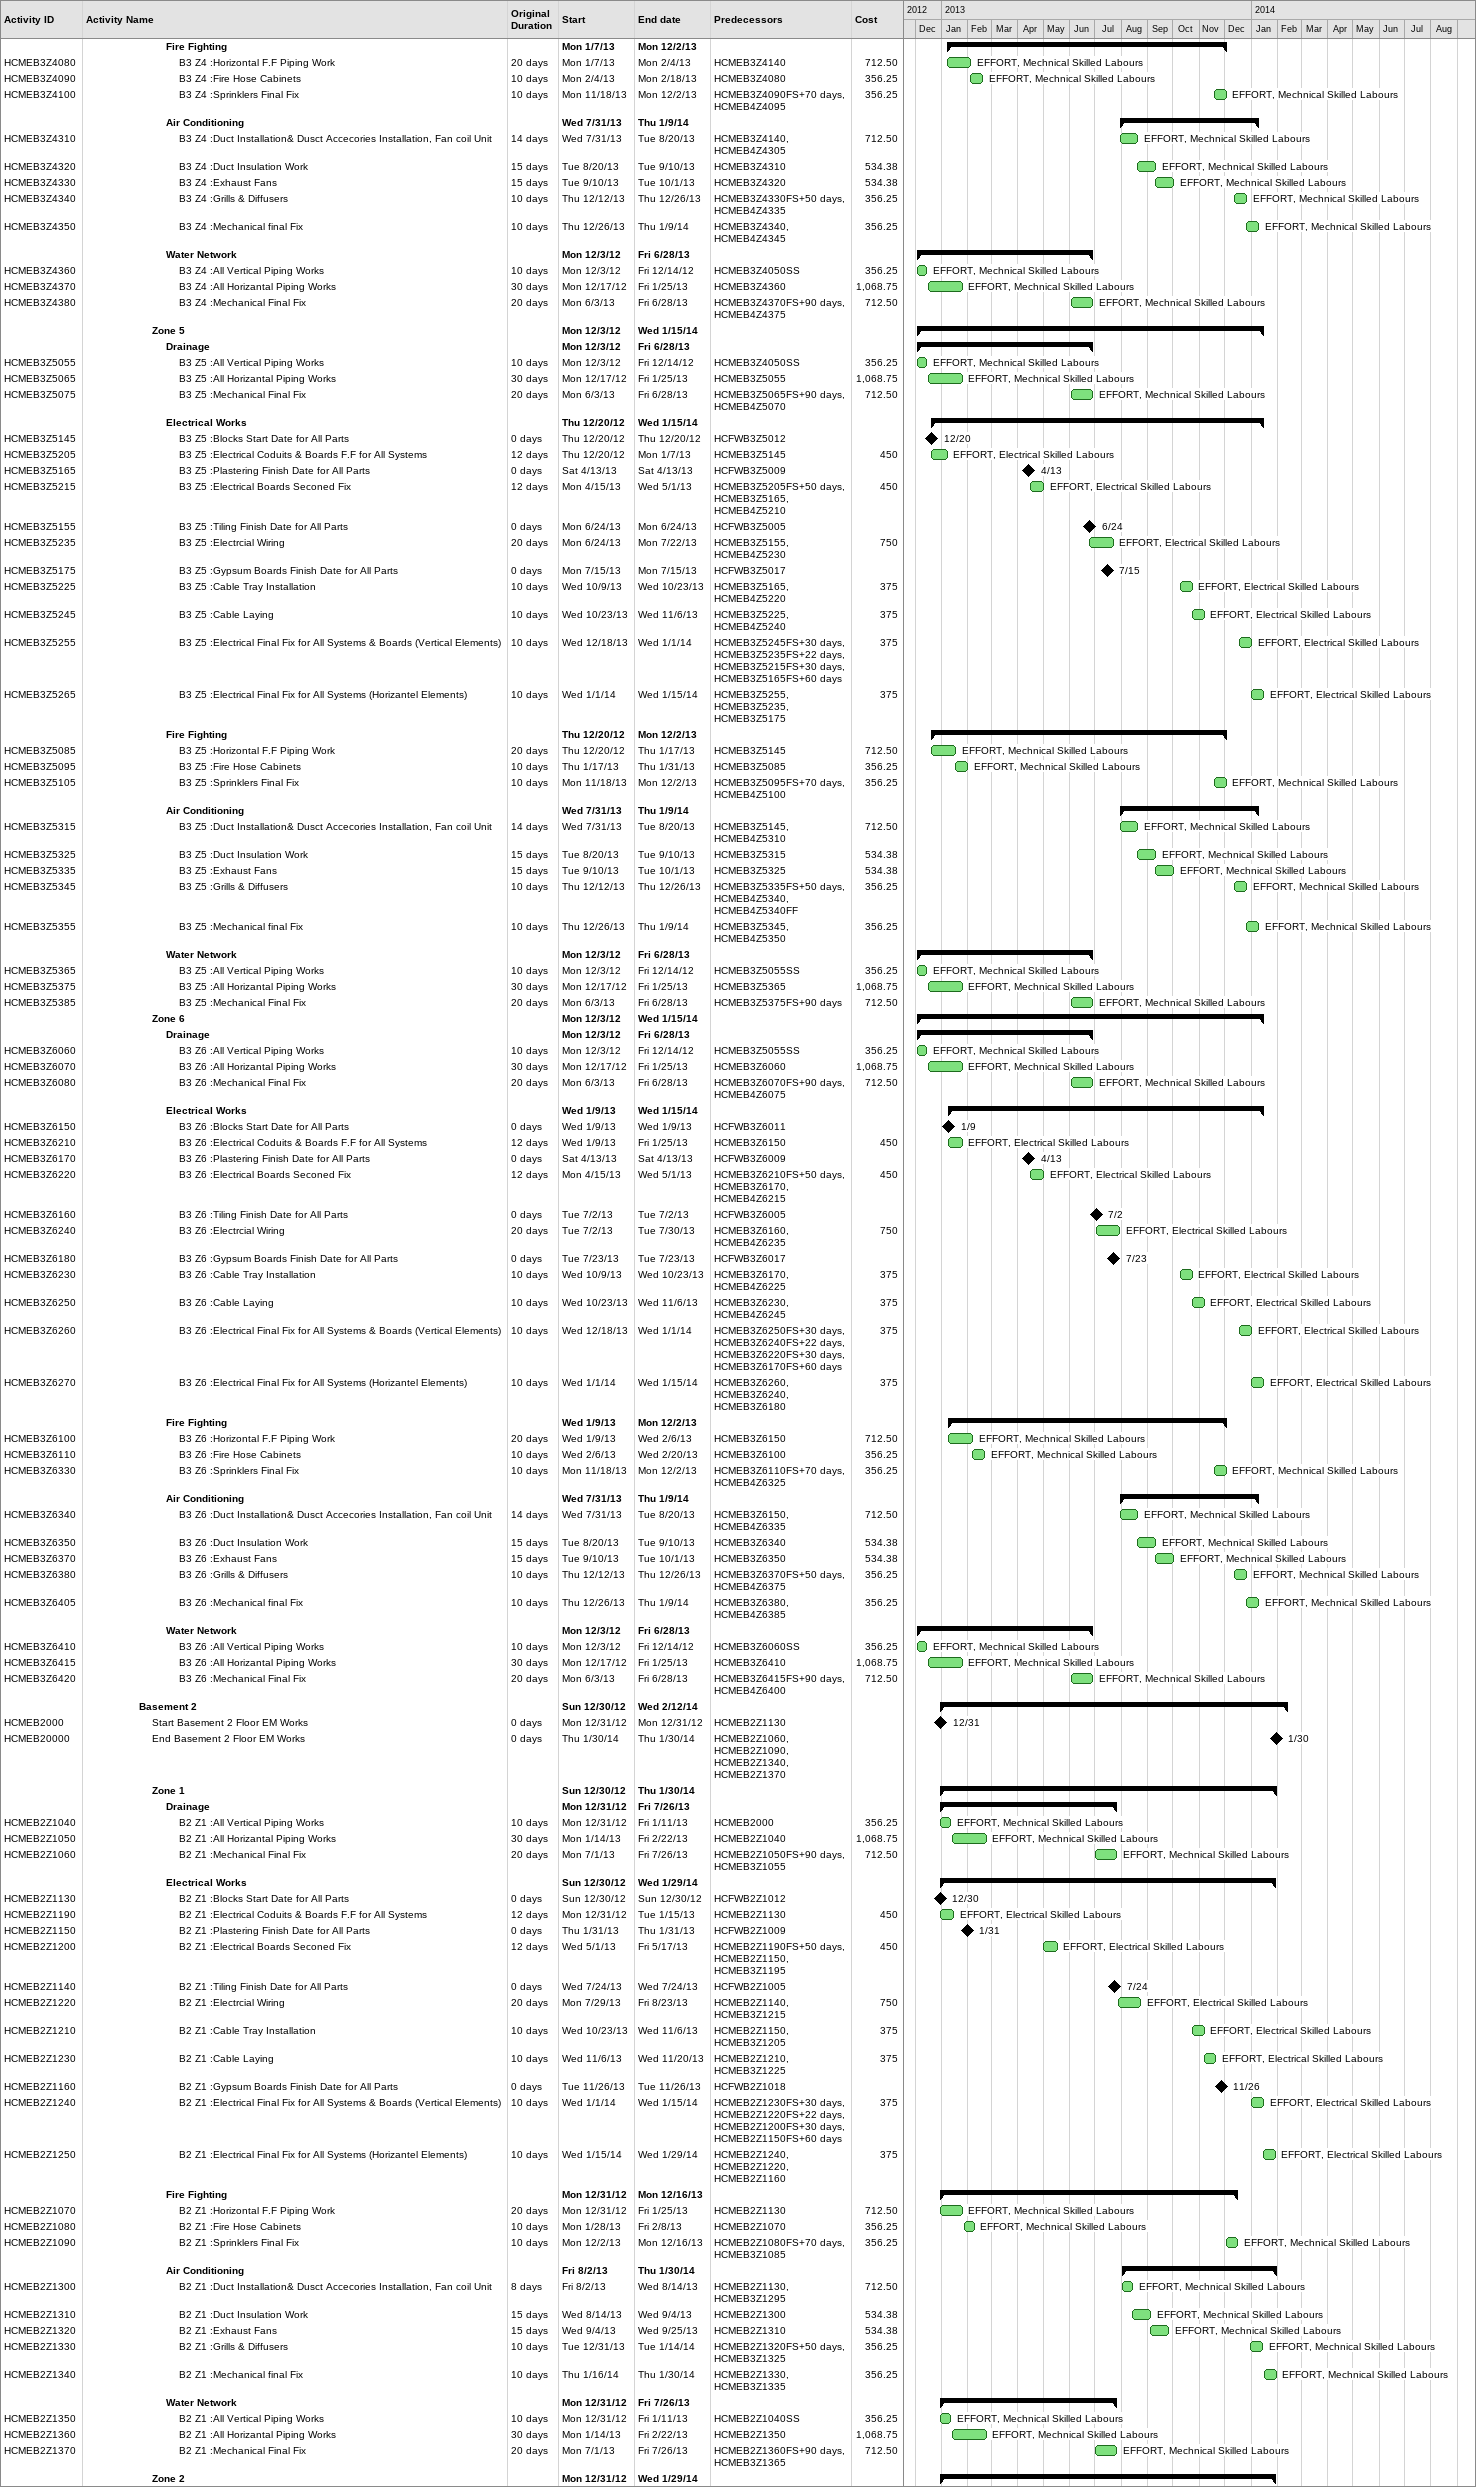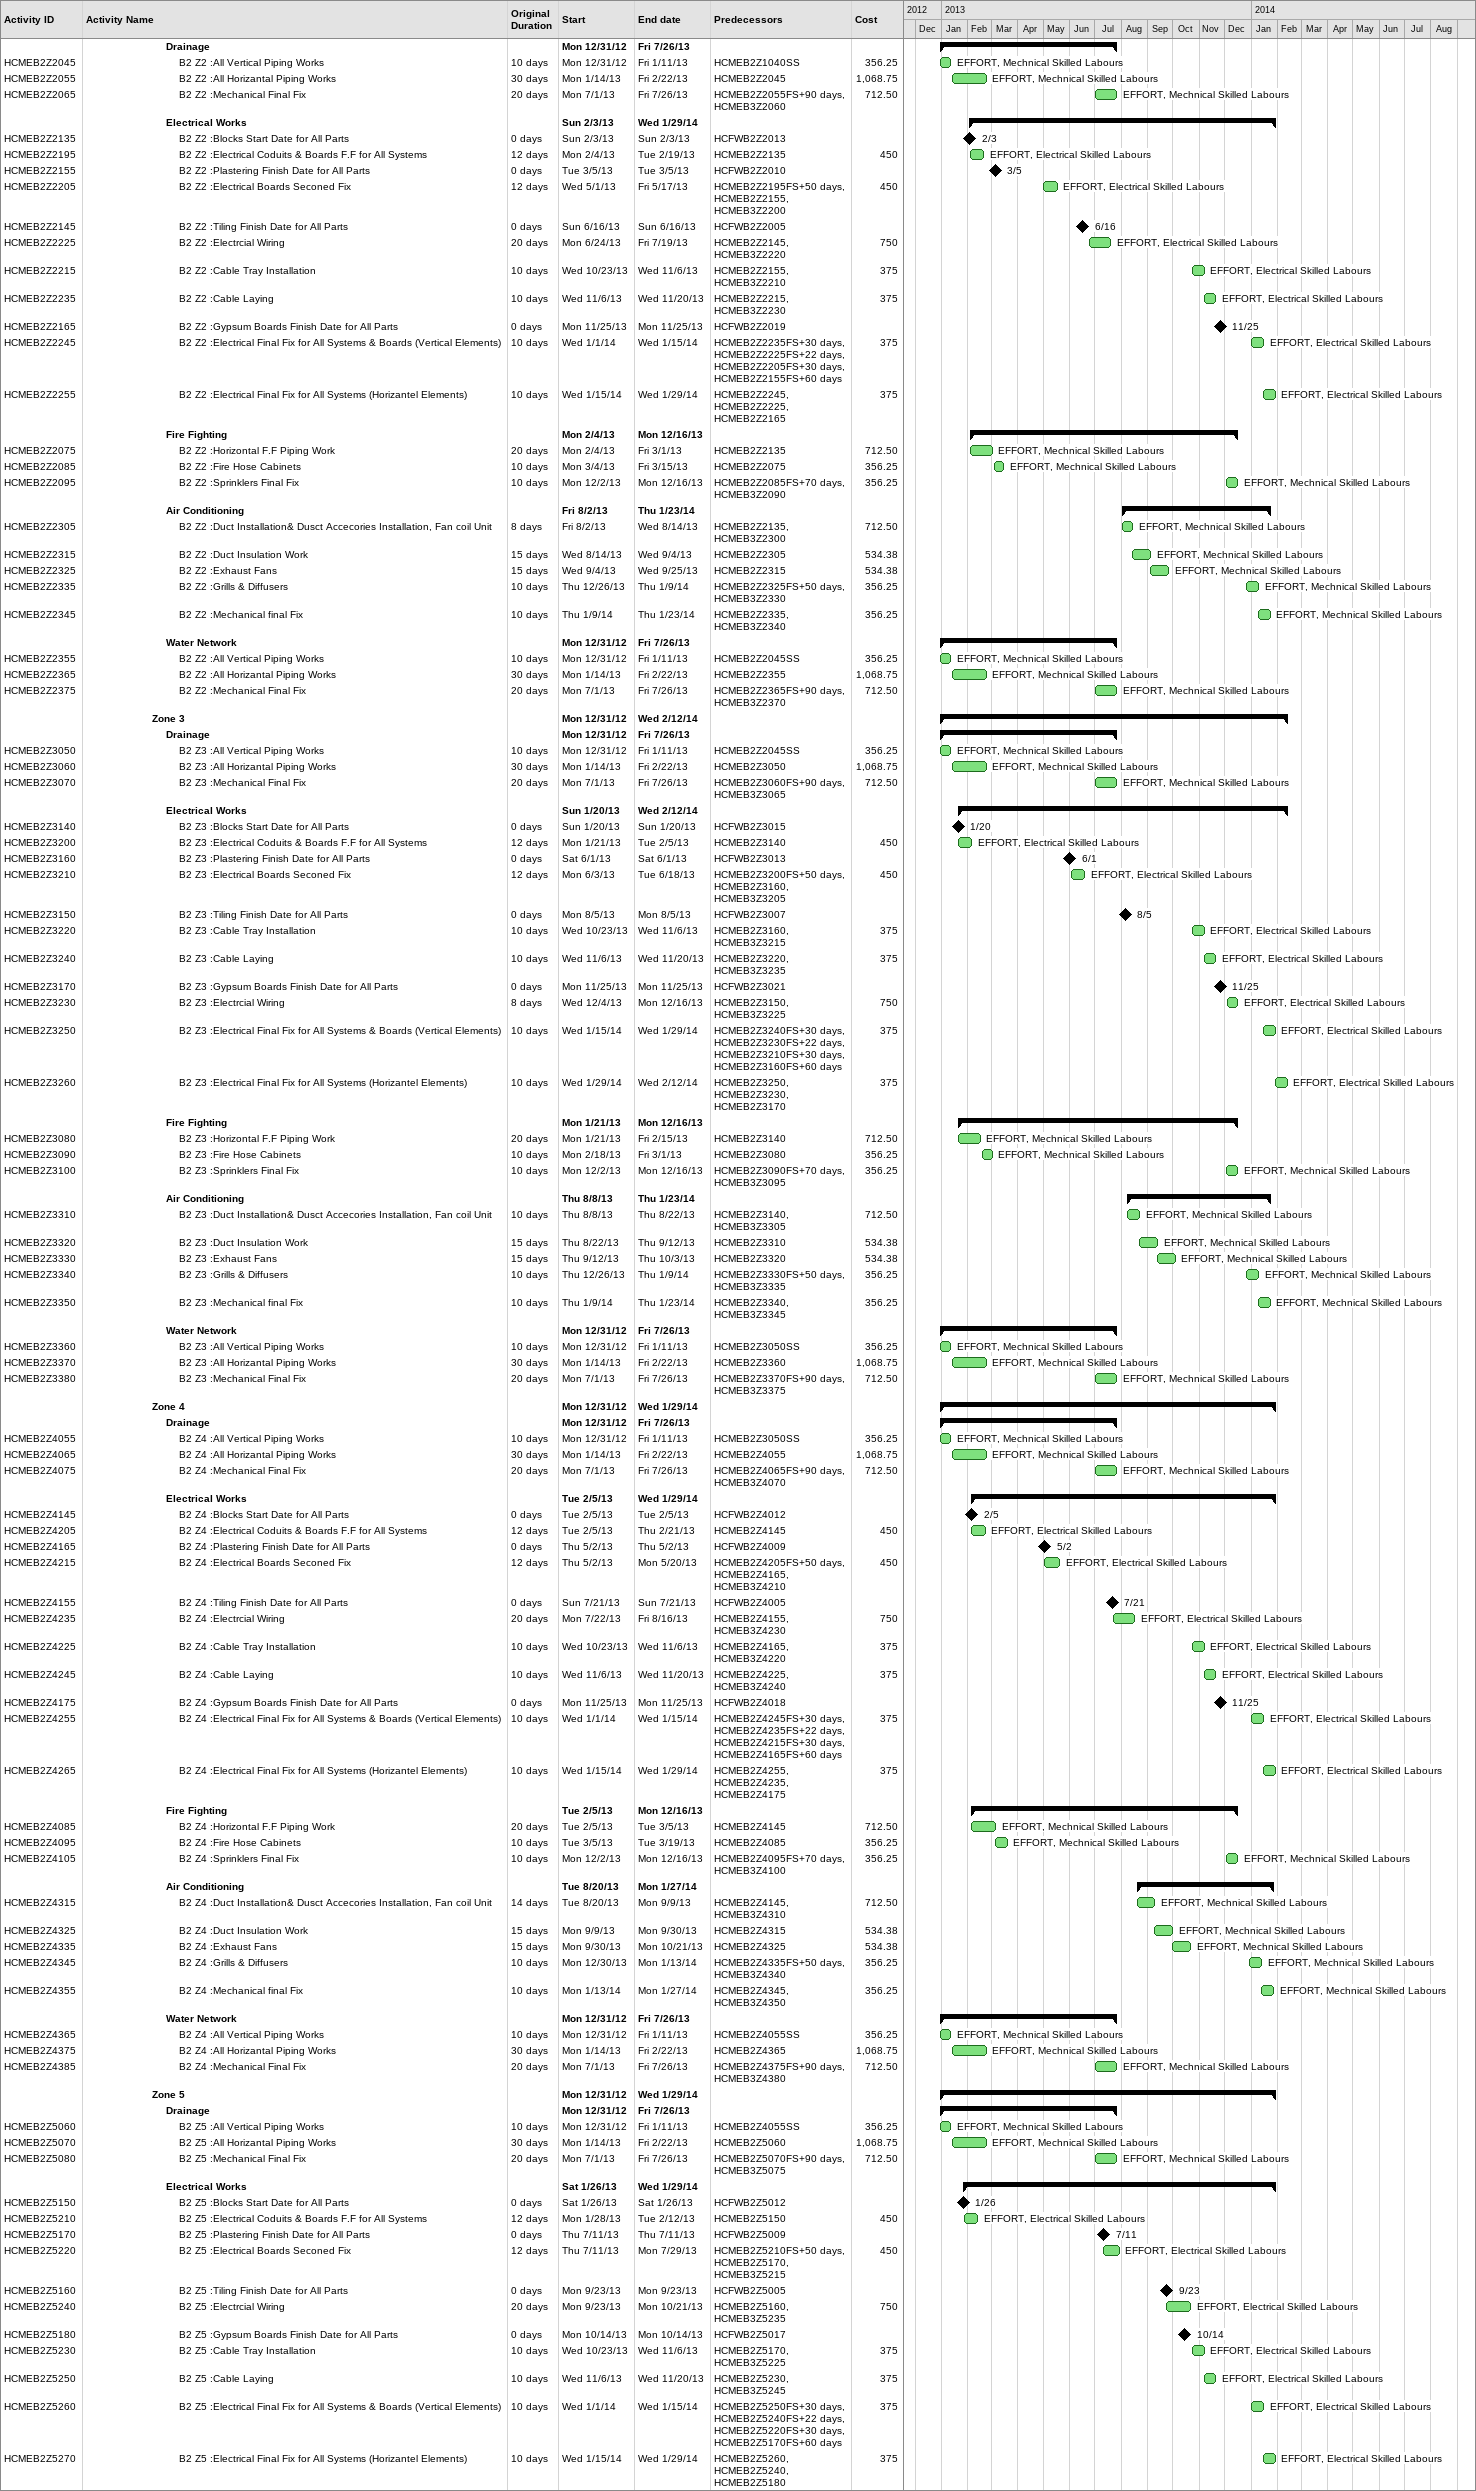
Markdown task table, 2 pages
| ID | Level | Task | Original duration | Start | Finish | Predecessors | Resources | Cost |
|---|---|---|---|---|---|---|---|---|
|  | 7 | **Fire Fighting** |  | 2013-01-07 | 2013-12-02 |  |  |  |
| HCMEB3Z4080 | 8 | B3 Z4 :Horizontal F.F Piping Work | 20d | 2013-01-07 | 2013-02-04 | HCMEB3Z4140 | EFFORT, Mechnical Skilled Labours | 712.50 |
| HCMEB3Z4090 | 8 | B3 Z4 :Fire Hose Cabinets | 10d | 2013-02-04 | 2013-02-18 | HCMEB3Z4080 | EFFORT, Mechnical Skilled Labours | 356.25 |
| HCMEB3Z4100 | 8 | B3 Z4 :Sprinklers Final Fix | 10d | 2013-11-18 | 2013-12-02 | HCMEB3Z4090FS+70d, HCMEB4Z4095 | EFFORT, Mechnical Skilled Labours | 356.25 |
|  | 7 | **Air Conditioning** |  | 2013-07-31 | 2014-01-09 |  |  |  |
| HCMEB3Z4310 | 8 | B3 Z4 :Duct Installation& Dusct Accecories Installation, Fan coil Unit | 14d | 2013-07-31 | 2013-08-20 | HCMEB3Z4140, HCMEB4Z4305 | EFFORT, Mechnical Skilled Labours | 712.50 |
| HCMEB3Z4320 | 8 | B3 Z4 :Duct Insulation Work | 15d | 2013-08-20 | 2013-09-10 | HCMEB3Z4310 | EFFORT, Mechnical Skilled Labours | 534.38 |
| HCMEB3Z4330 | 8 | B3 Z4 :Exhaust Fans | 15d | 2013-09-10 | 2013-10-01 | HCMEB3Z4320 | EFFORT, Mechnical Skilled Labours | 534.38 |
| HCMEB3Z4340 | 8 | B3 Z4 :Grills & Diffusers | 10d | 2013-12-12 | 2013-12-26 | HCMEB3Z4330FS+50d, HCMEB4Z4335 | EFFORT, Mechnical Skilled Labours | 356.25 |
| HCMEB3Z4350 | 8 | B3 Z4 :Mechanical final Fix | 10d | 2013-12-26 | 2014-01-09 | HCMEB3Z4340, HCMEB4Z4345 | EFFORT, Mechnical Skilled Labours | 356.25 |
|  | 7 | **Water Network** |  | 2012-12-03 | 2013-06-28 |  |  |  |
| HCMEB3Z4360 | 8 | B3 Z4 :All Vertical Piping Works | 10d | 2012-12-03 | 2012-12-14 | HCMEB3Z4050SS | EFFORT, Mechnical Skilled Labours | 356.25 |
| HCMEB3Z4370 | 8 | B3 Z4 :All Horizantal Piping Works | 30d | 2012-12-17 | 2013-01-25 | HCMEB3Z4360 | EFFORT, Mechnical Skilled Labours | 1068.75 |
| HCMEB3Z4380 | 8 | B3 Z4 :Mechanical Final Fix | 20d | 2013-06-03 | 2013-06-28 | HCMEB3Z4370FS+90d, HCMEB4Z4375 | EFFORT, Mechnical Skilled Labours | 712.50 |
|  | 6 | **Zone 5** |  | 2012-12-03 | 2014-01-15 |  |  |  |
|  | 7 | **Drainage** |  | 2012-12-03 | 2013-06-28 |  |  |  |
| HCMEB3Z5055 | 8 | B3 Z5 :All Vertical Piping Works | 10d | 2012-12-03 | 2012-12-14 | HCMEB3Z4050SS | EFFORT, Mechnical Skilled Labours | 356.25 |
| HCMEB3Z5065 | 8 | B3 Z5 :All Horizantal Piping Works | 30d | 2012-12-17 | 2013-01-25 | HCMEB3Z5055 | EFFORT, Mechnical Skilled Labours | 1068.75 |
| HCMEB3Z5075 | 8 | B3 Z5 :Mechanical Final Fix | 20d | 2013-06-03 | 2013-06-28 | HCMEB3Z5065FS+90d, HCMEB4Z5070 | EFFORT, Mechnical Skilled Labours | 712.50 |
|  | 7 | **Electrical Works** |  | 2012-12-20 | 2014-01-15 |  |  |  |
| HCMEB3Z5145 | 8 | B3 Z5 :Blocks Start Date for All Parts | 0d | 2012-12-20 | 2012-12-20 | HCFWB3Z5012 |  |  |
| HCMEB3Z5205 | 8 | B3 Z5 :Electrical Coduits & Boards F.F for All Systems | 12d | 2012-12-20 | 2013-01-07 | HCMEB3Z5145 | EFFORT, Electrical Skilled Labours | 450 |
| HCMEB3Z5165 | 8 | B3 Z5 :Plastering Finish Date for All Parts | 0d | 2013-04-13 | 2013-04-13 | HCFWB3Z5009 |  |  |
| HCMEB3Z5215 | 8 | B3 Z5 :Electrical Boards Seconed Fix | 12d | 2013-04-15 | 2013-05-01 | HCMEB3Z5205FS+50d, HCMEB3Z5165, HCMEB4Z5210 | EFFORT, Electrical Skilled Labours | 450 |
| HCMEB3Z5155 | 8 | B3 Z5 :Tiling Finish Date for All Parts | 0d | 2013-06-24 | 2013-06-24 | HCFWB3Z5005 |  |  |
| HCMEB3Z5235 | 8 | B3 Z5 :Electrcial Wiring | 20d | 2013-06-24 | 2013-07-22 | HCMEB3Z5155, HCMEB4Z5230 | EFFORT, Electrical Skilled Labours | 750 |
| HCMEB3Z5175 | 8 | B3 Z5 :Gypsum Boards Finish Date for All Parts | 0d | 2013-07-15 | 2013-07-15 | HCFWB3Z5017 |  |  |
| HCMEB3Z5225 | 8 | B3 Z5 :Cable Tray Installation | 10d | 2013-10-09 | 2013-10-23 | HCMEB3Z5165, HCMEB4Z5220 | EFFORT, Electrical Skilled Labours | 375 |
| HCMEB3Z5245 | 8 | B3 Z5 :Cable Laying | 10d | 2013-10-23 | 2013-11-06 | HCMEB3Z5225, HCMEB4Z5240 | EFFORT, Electrical Skilled Labours | 375 |
| HCMEB3Z5255 | 8 | B3 Z5 :Electrical Final Fix for All Systems & Boards (Vertical Elements) | 10d | 2013-12-18 | 2014-01-01 | HCMEB3Z5245FS+30d, HCMEB3Z5235FS+22d, HCMEB3Z5215FS+30d, HCMEB3Z5165FS+60d | EFFORT, Electrical Skilled Labours | 375 |
| HCMEB3Z5265 | 8 | B3 Z5 :Electrical Final Fix for All Systems (Horizantel Elements) | 10d | 2014-01-01 | 2014-01-15 | HCMEB3Z5255, HCMEB3Z5235, HCMEB3Z5175 | EFFORT, Electrical Skilled Labours | 375 |
|  | 7 | **Fire Fighting** |  | 2012-12-20 | 2013-12-02 |  |  |  |
| HCMEB3Z5085 | 8 | B3 Z5 :Horizontal F.F Piping Work | 20d | 2012-12-20 | 2013-01-17 | HCMEB3Z5145 | EFFORT, Mechnical Skilled Labours | 712.50 |
| HCMEB3Z5095 | 8 | B3 Z5 :Fire Hose Cabinets | 10d | 2013-01-17 | 2013-01-31 | HCMEB3Z5085 | EFFORT, Mechnical Skilled Labours | 356.25 |
| HCMEB3Z5105 | 8 | B3 Z5 :Sprinklers Final Fix | 10d | 2013-11-18 | 2013-12-02 | HCMEB3Z5095FS+70d, HCMEB4Z5100 | EFFORT, Mechnical Skilled Labours | 356.25 |
|  | 7 | **Air Conditioning** |  | 2013-07-31 | 2014-01-09 |  |  |  |
| HCMEB3Z5315 | 8 | B3 Z5 :Duct Installation& Dusct Accecories Installation, Fan coil Unit | 14d | 2013-07-31 | 2013-08-20 | HCMEB3Z5145, HCMEB4Z5310 | EFFORT, Mechnical Skilled Labours | 712.50 |
| HCMEB3Z5325 | 8 | B3 Z5 :Duct Insulation Work | 15d | 2013-08-20 | 2013-09-10 | HCMEB3Z5315 | EFFORT, Mechnical Skilled Labours | 534.38 |
| HCMEB3Z5335 | 8 | B3 Z5 :Exhaust Fans | 15d | 2013-09-10 | 2013-10-01 | HCMEB3Z5325 | EFFORT, Mechnical Skilled Labours | 534.38 |
| HCMEB3Z5345 | 8 | B3 Z5 :Grills & Diffusers | 10d | 2013-12-12 | 2013-12-26 | HCMEB3Z5335FS+50d, HCMEB4Z5340, HCMEB4Z5340FF | EFFORT, Mechnical Skilled Labours | 356.25 |
| HCMEB3Z5355 | 8 | B3 Z5 :Mechanical final Fix | 10d | 2013-12-26 | 2014-01-09 | HCMEB3Z5345, HCMEB4Z5350 | EFFORT, Mechnical Skilled Labours | 356.25 |
|  | 7 | **Water Network** |  | 2012-12-03 | 2013-06-28 |  |  |  |
| HCMEB3Z5365 | 8 | B3 Z5 :All Vertical Piping Works | 10d | 2012-12-03 | 2012-12-14 | HCMEB3Z5055SS | EFFORT, Mechnical Skilled Labours | 356.25 |
| HCMEB3Z5375 | 8 | B3 Z5 :All Horizantal Piping Works | 30d | 2012-12-17 | 2013-01-25 | HCMEB3Z5365 | EFFORT, Mechnical Skilled Labours | 1068.75 |
| HCMEB3Z5385 | 8 | B3 Z5 :Mechanical Final Fix | 20d | 2013-06-03 | 2013-06-28 | HCMEB3Z5375FS+90d | EFFORT, Mechnical Skilled Labours | 712.50 |
|  | 6 | **Zone 6** |  | 2012-12-03 | 2014-01-15 |  |  |  |
|  | 7 | **Drainage** |  | 2012-12-03 | 2013-06-28 |  |  |  |
| HCMEB3Z6060 | 8 | B3 Z6 :All Vertical Piping Works | 10d | 2012-12-03 | 2012-12-14 | HCMEB3Z5055SS | EFFORT, Mechnical Skilled Labours | 356.25 |
| HCMEB3Z6070 | 8 | B3 Z6 :All Horizantal Piping Works | 30d | 2012-12-17 | 2013-01-25 | HCMEB3Z6060 | EFFORT, Mechnical Skilled Labours | 1068.75 |
| HCMEB3Z6080 | 8 | B3 Z6 :Mechanical Final Fix | 20d | 2013-06-03 | 2013-06-28 | HCMEB3Z6070FS+90d, HCMEB4Z6075 | EFFORT, Mechnical Skilled Labours | 712.50 |
|  | 7 | **Electrical Works** |  | 2013-01-09 | 2014-01-15 |  |  |  |
| HCMEB3Z6150 | 8 | B3 Z6 :Blocks Start Date for All Parts | 0d | 2013-01-09 | 2013-01-09 | HCFWB3Z6011 |  |  |
| HCMEB3Z6210 | 8 | B3 Z6 :Electrical Coduits & Boards F.F for All Systems | 12d | 2013-01-09 | 2013-01-25 | HCMEB3Z6150 | EFFORT, Electrical Skilled Labours | 450 |
| HCMEB3Z6170 | 8 | B3 Z6 :Plastering Finish Date for All Parts | 0d | 2013-04-13 | 2013-04-13 | HCFWB3Z6009 |  |  |
| HCMEB3Z6220 | 8 | B3 Z6 :Electrical Boards Seconed Fix | 12d | 2013-04-15 | 2013-05-01 | HCMEB3Z6210FS+50d, HCMEB3Z6170, HCMEB4Z6215 | EFFORT, Electrical Skilled Labours | 450 |
| HCMEB3Z6160 | 8 | B3 Z6 :Tiling Finish Date for All Parts | 0d | 2013-07-02 | 2013-07-02 | HCFWB3Z6005 |  |  |
| HCMEB3Z6240 | 8 | B3 Z6 :Electrcial Wiring | 20d | 2013-07-02 | 2013-07-30 | HCMEB3Z6160, HCMEB4Z6235 | EFFORT, Electrical Skilled Labours | 750 |
| HCMEB3Z6180 | 8 | B3 Z6 :Gypsum Boards Finish Date for All Parts | 0d | 2013-07-23 | 2013-07-23 | HCFWB3Z6017 |  |  |
| HCMEB3Z6230 | 8 | B3 Z6 :Cable Tray Installation | 10d | 2013-10-09 | 2013-10-23 | HCMEB3Z6170, HCMEB4Z6225 | EFFORT, Electrical Skilled Labours | 375 |
| HCMEB3Z6250 | 8 | B3 Z6 :Cable Laying | 10d | 2013-10-23 | 2013-11-06 | HCMEB3Z6230, HCMEB4Z6245 | EFFORT, Electrical Skilled Labours | 375 |
| HCMEB3Z6260 | 8 | B3 Z6 :Electrical Final Fix for All Systems & Boards (Vertical Elements) | 10d | 2013-12-18 | 2014-01-01 | HCMEB3Z6250FS+30d, HCMEB3Z6240FS+22d, HCMEB3Z6220FS+30d, HCMEB3Z6170FS+60d | EFFORT, Electrical Skilled Labours | 375 |
| HCMEB3Z6270 | 8 | B3 Z6 :Electrical Final Fix for All Systems (Horizantel Elements) | 10d | 2014-01-01 | 2014-01-15 | HCMEB3Z6260, HCMEB3Z6240, HCMEB3Z6180 | EFFORT, Electrical Skilled Labours | 375 |
|  | 7 | **Fire Fighting** |  | 2013-01-09 | 2013-12-02 |  |  |  |
| HCMEB3Z6100 | 8 | B3 Z6 :Horizontal F.F Piping Work | 20d | 2013-01-09 | 2013-02-06 | HCMEB3Z6150 | EFFORT, Mechnical Skilled Labours | 712.50 |
| HCMEB3Z6110 | 8 | B3 Z6 :Fire Hose Cabinets | 10d | 2013-02-06 | 2013-02-20 | HCMEB3Z6100 | EFFORT, Mechnical Skilled Labours | 356.25 |
| HCMEB3Z6330 | 8 | B3 Z6 :Sprinklers Final Fix | 10d | 2013-11-18 | 2013-12-02 | HCMEB3Z6110FS+70d, HCMEB4Z6325 | EFFORT, Mechnical Skilled Labours | 356.25 |
|  | 7 | **Air Conditioning** |  | 2013-07-31 | 2014-01-09 |  |  |  |
| HCMEB3Z6340 | 8 | B3 Z6 :Duct Installation& Dusct Accecories Installation, Fan coil Unit | 14d | 2013-07-31 | 2013-08-20 | HCMEB3Z6150, HCMEB4Z6335 | EFFORT, Mechnical Skilled Labours | 712.50 |
| HCMEB3Z6350 | 8 | B3 Z6 :Duct Insulation Work | 15d | 2013-08-20 | 2013-09-10 | HCMEB3Z6340 | EFFORT, Mechnical Skilled Labours | 534.38 |
| HCMEB3Z6370 | 8 | B3 Z6 :Exhaust Fans | 15d | 2013-09-10 | 2013-10-01 | HCMEB3Z6350 | EFFORT, Mechnical Skilled Labours | 534.38 |
| HCMEB3Z6380 | 8 | B3 Z6 :Grills & Diffusers | 10d | 2013-12-12 | 2013-12-26 | HCMEB3Z6370FS+50d, HCMEB4Z6375 | EFFORT, Mechnical Skilled Labours | 356.25 |
| HCMEB3Z6405 | 8 | B3 Z6 :Mechanical final Fix | 10d | 2013-12-26 | 2014-01-09 | HCMEB3Z6380, HCMEB4Z6385 | EFFORT, Mechnical Skilled Labours | 356.25 |
|  | 7 | **Water Network** |  | 2012-12-03 | 2013-06-28 |  |  |  |
| HCMEB3Z6410 | 8 | B3 Z6 :All Vertical Piping Works | 10d | 2012-12-03 | 2012-12-14 | HCMEB3Z6060SS | EFFORT, Mechnical Skilled Labours | 356.25 |
| HCMEB3Z6415 | 8 | B3 Z6 :All Horizantal Piping Works | 30d | 2012-12-17 | 2013-01-25 | HCMEB3Z6410 | EFFORT, Mechnical Skilled Labours | 1068.75 |
| HCMEB3Z6420 | 8 | B3 Z6 :Mechanical Final Fix | 20d | 2013-06-03 | 2013-06-28 | HCMEB3Z6415FS+90d, HCMEB4Z6400 | EFFORT, Mechnical Skilled Labours | 712.50 |
|  | 5 | **Basement 2** |  | 2012-12-30 | 2014-02-12 |  |  |  |
| HCMEB2000 | 6 | Start Basement 2 Floor EM Works | 0d | 2012-12-31 | 2012-12-31 | HCMEB2Z1130 |  |  |
| HCMEB20000 | 6 | End Basement 2 Floor EM Works | 0d | 2014-01-30 | 2014-01-30 | HCMEB2Z1060, HCMEB2Z1090, HCMEB2Z1340, HCMEB2Z1370 |  |  |
|  | 6 | **Zone 1** |  | 2012-12-30 | 2014-01-30 |  |  |  |
|  | 7 | **Drainage** |  | 2012-12-31 | 2013-07-26 |  |  |  |
| HCMEB2Z1040 | 8 | B2 Z1 :All Vertical Piping Works | 10d | 2012-12-31 | 2013-01-11 | HCMEB2000 | EFFORT, Mechnical Skilled Labours | 356.25 |
| HCMEB2Z1050 | 8 | B2 Z1 :All Horizantal Piping Works | 30d | 2013-01-14 | 2013-02-22 | HCMEB2Z1040 | EFFORT, Mechnical Skilled Labours | 1068.75 |
| HCMEB2Z1060 | 8 | B2 Z1 :Mechanical Final Fix | 20d | 2013-07-01 | 2013-07-26 | HCMEB2Z1050FS+90d, HCMEB3Z1055 | EFFORT, Mechnical Skilled Labours | 712.50 |
|  | 7 | **Electrical Works** |  | 2012-12-30 | 2014-01-29 |  |  |  |
| HCMEB2Z1130 | 8 | B2 Z1 :Blocks Start Date for All Parts | 0d | 2012-12-30 | 2012-12-30 | HCFWB2Z1012 |  |  |
| HCMEB2Z1190 | 8 | B2 Z1 :Electrical Coduits & Boards F.F for All Systems | 12d | 2012-12-31 | 2013-01-15 | HCMEB2Z1130 | EFFORT, Electrical Skilled Labours | 450 |
| HCMEB2Z1150 | 8 | B2 Z1 :Plastering Finish Date for All Parts | 0d | 2013-01-31 | 2013-01-31 | HCFWB2Z1009 |  |  |
| HCMEB2Z1200 | 8 | B2 Z1 :Electrical Boards Seconed Fix | 12d | 2013-05-01 | 2013-05-17 | HCMEB2Z1190FS+50d, HCMEB2Z1150, HCMEB3Z1195 | EFFORT, Electrical Skilled Labours | 450 |
| HCMEB2Z1140 | 8 | B2 Z1 :Tiling Finish Date for All Parts | 0d | 2013-07-24 | 2013-07-24 | HCFWB2Z1005 |  |  |
| HCMEB2Z1220 | 8 | B2 Z1 :Electrcial Wiring | 20d | 2013-07-29 | 2013-08-23 | HCMEB2Z1140, HCMEB3Z1215 | EFFORT, Electrical Skilled Labours | 750 |
| HCMEB2Z1210 | 8 | B2 Z1 :Cable Tray Installation | 10d | 2013-10-23 | 2013-11-06 | HCMEB2Z1150, HCMEB3Z1205 | EFFORT, Electrical Skilled Labours | 375 |
| HCMEB2Z1230 | 8 | B2 Z1 :Cable Laying | 10d | 2013-11-06 | 2013-11-20 | HCMEB2Z1210, HCMEB3Z1225 | EFFORT, Electrical Skilled Labours | 375 |
| HCMEB2Z1160 | 8 | B2 Z1 :Gypsum Boards Finish Date for All Parts | 0d | 2013-11-26 | 2013-11-26 | HCFWB2Z1018 |  |  |
| HCMEB2Z1240 | 8 | B2 Z1 :Electrical Final Fix for All Systems & Boards (Vertical Elements) | 10d | 2014-01-01 | 2014-01-15 | HCMEB2Z1230FS+30d, HCMEB2Z1220FS+22d, HCMEB2Z1200FS+30d, HCMEB2Z1150FS+60d | EFFORT, Electrical Skilled Labours | 375 |
| HCMEB2Z1250 | 8 | B2 Z1 :Electrical Final Fix for All Systems (Horizantel Elements) | 10d | 2014-01-15 | 2014-01-29 | HCMEB2Z1240, HCMEB2Z1220, HCMEB2Z1160 | EFFORT, Electrical Skilled Labours | 375 |
|  | 7 | **Fire Fighting** |  | 2012-12-31 | 2013-12-16 |  |  |  |
| HCMEB2Z1070 | 8 | B2 Z1 :Horizontal F.F Piping Work | 20d | 2012-12-31 | 2013-01-25 | HCMEB2Z1130 | EFFORT, Mechnical Skilled Labours | 712.50 |
| HCMEB2Z1080 | 8 | B2 Z1 :Fire Hose Cabinets | 10d | 2013-01-28 | 2013-02-08 | HCMEB2Z1070 | EFFORT, Mechnical Skilled Labours | 356.25 |
| HCMEB2Z1090 | 8 | B2 Z1 :Sprinklers Final Fix | 10d | 2013-12-02 | 2013-12-16 | HCMEB2Z1080FS+70d, HCMEB3Z1085 | EFFORT, Mechnical Skilled Labours | 356.25 |
|  | 7 | **Air Conditioning** |  | 2013-08-02 | 2014-01-30 |  |  |  |
| HCMEB2Z1300 | 8 | B2 Z1 :Duct Installation& Dusct Accecories Installation, Fan coil Unit | 8d | 2013-08-02 | 2013-08-14 | HCMEB2Z1130, HCMEB3Z1295 | EFFORT, Mechnical Skilled Labours | 712.50 |
| HCMEB2Z1310 | 8 | B2 Z1 :Duct Insulation Work | 15d | 2013-08-14 | 2013-09-04 | HCMEB2Z1300 | EFFORT, Mechnical Skilled Labours | 534.38 |
| HCMEB2Z1320 | 8 | B2 Z1 :Exhaust Fans | 15d | 2013-09-04 | 2013-09-25 | HCMEB2Z1310 | EFFORT, Mechnical Skilled Labours | 534.38 |
| HCMEB2Z1330 | 8 | B2 Z1 :Grills & Diffusers | 10d | 2013-12-31 | 2014-01-14 | HCMEB2Z1320FS+50d, HCMEB3Z1325 | EFFORT, Mechnical Skilled Labours | 356.25 |
| HCMEB2Z1340 | 8 | B2 Z1 :Mechanical final Fix | 10d | 2014-01-16 | 2014-01-30 | HCMEB2Z1330, HCMEB3Z1335 | EFFORT, Mechnical Skilled Labours | 356.25 |
|  | 7 | **Water Network** |  | 2012-12-31 | 2013-07-26 |  |  |  |
| HCMEB2Z1350 | 8 | B2 Z1 :All Vertical Piping Works | 10d | 2012-12-31 | 2013-01-11 | HCMEB2Z1040SS | EFFORT, Mechnical Skilled Labours | 356.25 |
| HCMEB2Z1360 | 8 | B2 Z1 :All Horizantal Piping Works | 30d | 2013-01-14 | 2013-02-22 | HCMEB2Z1350 | EFFORT, Mechnical Skilled Labours | 1068.75 |
| HCMEB2Z1370 | 8 | B2 Z1 :Mechanical Final Fix | 20d | 2013-07-01 | 2013-07-26 | HCMEB2Z1360FS+90d, HCMEB3Z1365 | EFFORT, Mechnical Skilled Labours | 712.50 |
|  | 6 | **Zone 2** |  | 2012-12-31 | 2014-01-29 |  |  |  |
|  | 7 | **Drainage** |  | 2012-12-31 | 2013-07-26 |  |  |  |
| HCMEB2Z2045 | 8 | B2 Z2 :All Vertical Piping Works | 10d | 2012-12-31 | 2013-01-11 | HCMEB2Z1040SS | EFFORT, Mechnical Skilled Labours | 356.25 |
| HCMEB2Z2055 | 8 | B2 Z2 :All Horizantal Piping Works | 30d | 2013-01-14 | 2013-02-22 | HCMEB2Z2045 | EFFORT, Mechnical Skilled Labours | 1068.75 |
| HCMEB2Z2065 | 8 | B2 Z2 :Mechanical Final Fix | 20d | 2013-07-01 | 2013-07-26 | HCMEB2Z2055FS+90d, HCMEB3Z2060 | EFFORT, Mechnical Skilled Labours | 712.50 |
|  | 7 | **Electrical Works** |  | 2013-02-03 | 2014-01-29 |  |  |  |
| HCMEB2Z2135 | 8 | B2 Z2 :Blocks Start Date for All Parts | 0d | 2013-02-03 | 2013-02-03 | HCFWB2Z2013 |  |  |
| HCMEB2Z2195 | 8 | B2 Z2 :Electrical Coduits & Boards F.F for All Systems | 12d | 2013-02-04 | 2013-02-19 | HCMEB2Z2135 | EFFORT, Electrical Skilled Labours | 450 |
| HCMEB2Z2155 | 8 | B2 Z2 :Plastering Finish Date for All Parts | 0d | 2013-03-05 | 2013-03-05 | HCFWB2Z2010 |  |  |
| HCMEB2Z2205 | 8 | B2 Z2 :Electrical Boards Seconed Fix | 12d | 2013-05-01 | 2013-05-17 | HCMEB2Z2195FS+50d, HCMEB2Z2155, HCMEB3Z2200 | EFFORT, Electrical Skilled Labours | 450 |
| HCMEB2Z2145 | 8 | B2 Z2 :Tiling Finish Date for All Parts | 0d | 2013-06-16 | 2013-06-16 | HCFWB2Z2005 |  |  |
| HCMEB2Z2225 | 8 | B2 Z2 :Electrcial Wiring | 20d | 2013-06-24 | 2013-07-19 | HCMEB2Z2145, HCMEB3Z2220 | EFFORT, Electrical Skilled Labours | 750 |
| HCMEB2Z2215 | 8 | B2 Z2 :Cable Tray Installation | 10d | 2013-10-23 | 2013-11-06 | HCMEB2Z2155, HCMEB3Z2210 | EFFORT, Electrical Skilled Labours | 375 |
| HCMEB2Z2235 | 8 | B2 Z2 :Cable Laying | 10d | 2013-11-06 | 2013-11-20 | HCMEB2Z2215, HCMEB3Z2230 | EFFORT, Electrical Skilled Labours | 375 |
| HCMEB2Z2165 | 8 | B2 Z2 :Gypsum Boards Finish Date for All Parts | 0d | 2013-11-25 | 2013-11-25 | HCFWB2Z2019 |  |  |
| HCMEB2Z2245 | 8 | B2 Z2 :Electrical Final Fix for All Systems & Boards (Vertical Elements) | 10d | 2014-01-01 | 2014-01-15 | HCMEB2Z2235FS+30d, HCMEB2Z2225FS+22d, HCMEB2Z2205FS+30d, HCMEB2Z2155FS+60d | EFFORT, Electrical Skilled Labours | 375 |
| HCMEB2Z2255 | 8 | B2 Z2 :Electrical Final Fix for All Systems (Horizantel Elements) | 10d | 2014-01-15 | 2014-01-29 | HCMEB2Z2245, HCMEB2Z2225, HCMEB2Z2165 | EFFORT, Electrical Skilled Labours | 375 |
|  | 7 | **Fire Fighting** |  | 2013-02-04 | 2013-12-16 |  |  |  |
| HCMEB2Z2075 | 8 | B2 Z2 :Horizontal F.F Piping Work | 20d | 2013-02-04 | 2013-03-01 | HCMEB2Z2135 | EFFORT, Mechnical Skilled Labours | 712.50 |
| HCMEB2Z2085 | 8 | B2 Z2 :Fire Hose Cabinets | 10d | 2013-03-04 | 2013-03-15 | HCMEB2Z2075 | EFFORT, Mechnical Skilled Labours | 356.25 |
| HCMEB2Z2095 | 8 | B2 Z2 :Sprinklers Final Fix | 10d | 2013-12-02 | 2013-12-16 | HCMEB2Z2085FS+70d, HCMEB3Z2090 | EFFORT, Mechnical Skilled Labours | 356.25 |
|  | 7 | **Air Conditioning** |  | 2013-08-02 | 2014-01-23 |  |  |  |
| HCMEB2Z2305 | 8 | B2 Z2 :Duct Installation& Dusct Accecories Installation, Fan coil Unit | 8d | 2013-08-02 | 2013-08-14 | HCMEB2Z2135, HCMEB3Z2300 | EFFORT, Mechnical Skilled Labours | 712.50 |
| HCMEB2Z2315 | 8 | B2 Z2 :Duct Insulation Work | 15d | 2013-08-14 | 2013-09-04 | HCMEB2Z2305 | EFFORT, Mechnical Skilled Labours | 534.38 |
| HCMEB2Z2325 | 8 | B2 Z2 :Exhaust Fans | 15d | 2013-09-04 | 2013-09-25 | HCMEB2Z2315 | EFFORT, Mechnical Skilled Labours | 534.38 |
| HCMEB2Z2335 | 8 | B2 Z2 :Grills & Diffusers | 10d | 2013-12-26 | 2014-01-09 | HCMEB2Z2325FS+50d, HCMEB3Z2330 | EFFORT, Mechnical Skilled Labours | 356.25 |
| HCMEB2Z2345 | 8 | B2 Z2 :Mechanical final Fix | 10d | 2014-01-09 | 2014-01-23 | HCMEB2Z2335, HCMEB3Z2340 | EFFORT, Mechnical Skilled Labours | 356.25 |
|  | 7 | **Water Network** |  | 2012-12-31 | 2013-07-26 |  |  |  |
| HCMEB2Z2355 | 8 | B2 Z2 :All Vertical Piping Works | 10d | 2012-12-31 | 2013-01-11 | HCMEB2Z2045SS | EFFORT, Mechnical Skilled Labours | 356.25 |
| HCMEB2Z2365 | 8 | B2 Z2 :All Horizantal Piping Works | 30d | 2013-01-14 | 2013-02-22 | HCMEB2Z2355 | EFFORT, Mechnical Skilled Labours | 1068.75 |
| HCMEB2Z2375 | 8 | B2 Z2 :Mechanical Final Fix | 20d | 2013-07-01 | 2013-07-26 | HCMEB2Z2365FS+90d, HCMEB3Z2370 | EFFORT, Mechnical Skilled Labours | 712.50 |
|  | 6 | **Zone 3** |  | 2012-12-31 | 2014-02-12 |  |  |  |
|  | 7 | **Drainage** |  | 2012-12-31 | 2013-07-26 |  |  |  |
| HCMEB2Z3050 | 8 | B2 Z3 :All Vertical Piping Works | 10d | 2012-12-31 | 2013-01-11 | HCMEB2Z2045SS | EFFORT, Mechnical Skilled Labours | 356.25 |
| HCMEB2Z3060 | 8 | B2 Z3 :All Horizantal Piping Works | 30d | 2013-01-14 | 2013-02-22 | HCMEB2Z3050 | EFFORT, Mechnical Skilled Labours | 1068.75 |
| HCMEB2Z3070 | 8 | B2 Z3 :Mechanical Final Fix | 20d | 2013-07-01 | 2013-07-26 | HCMEB2Z3060FS+90d, HCMEB3Z3065 | EFFORT, Mechnical Skilled Labours | 712.50 |
|  | 7 | **Electrical Works** |  | 2013-01-20 | 2014-02-12 |  |  |  |
| HCMEB2Z3140 | 8 | B2 Z3 :Blocks Start Date for All Parts | 0d | 2013-01-20 | 2013-01-20 | HCFWB2Z3015 |  |  |
| HCMEB2Z3200 | 8 | B2 Z3 :Electrical Coduits & Boards F.F for All Systems | 12d | 2013-01-21 | 2013-02-05 | HCMEB2Z3140 | EFFORT, Electrical Skilled Labours | 450 |
| HCMEB2Z3160 | 8 | B2 Z3 :Plastering Finish Date for All Parts | 0d | 2013-06-01 | 2013-06-01 | HCFWB2Z3013 |  |  |
| HCMEB2Z3210 | 8 | B2 Z3 :Electrical Boards Seconed Fix | 12d | 2013-06-03 | 2013-06-18 | HCMEB2Z3200FS+50d, HCMEB2Z3160, HCMEB3Z3205 | EFFORT, Electrical Skilled Labours | 450 |
| HCMEB2Z3150 | 8 | B2 Z3 :Tiling Finish Date for All Parts | 0d | 2013-08-05 | 2013-08-05 | HCFWB2Z3007 |  |  |
| HCMEB2Z3220 | 8 | B2 Z3 :Cable Tray Installation | 10d | 2013-10-23 | 2013-11-06 | HCMEB2Z3160, HCMEB3Z3215 | EFFORT, Electrical Skilled Labours | 375 |
| HCMEB2Z3240 | 8 | B2 Z3 :Cable Laying | 10d | 2013-11-06 | 2013-11-20 | HCMEB2Z3220, HCMEB3Z3235 | EFFORT, Electrical Skilled Labours | 375 |
| HCMEB2Z3170 | 8 | B2 Z3 :Gypsum Boards Finish Date for All Parts | 0d | 2013-11-25 | 2013-11-25 | HCFWB2Z3021 |  |  |
| HCMEB2Z3230 | 8 | B2 Z3 :Electrcial Wiring | 8d | 2013-12-04 | 2013-12-16 | HCMEB2Z3150, HCMEB3Z3225 | EFFORT, Electrical Skilled Labours | 750 |
| HCMEB2Z3250 | 8 | B2 Z3 :Electrical Final Fix for All Systems & Boards (Vertical Elements) | 10d | 2014-01-15 | 2014-01-29 | HCMEB2Z3240FS+30d, HCMEB2Z3230FS+22d, HCMEB2Z3210FS+30d, HCMEB2Z3160FS+60d | EFFORT, Electrical Skilled Labours | 375 |
| HCMEB2Z3260 | 8 | B2 Z3 :Electrical Final Fix for All Systems (Horizantel Elements) | 10d | 2014-01-29 | 2014-02-12 | HCMEB2Z3250, HCMEB2Z3230, HCMEB2Z3170 | EFFORT, Electrical Skilled Labours | 375 |
|  | 7 | **Fire Fighting** |  | 2013-01-21 | 2013-12-16 |  |  |  |
| HCMEB2Z3080 | 8 | B2 Z3 :Horizontal F.F Piping Work | 20d | 2013-01-21 | 2013-02-15 | HCMEB2Z3140 | EFFORT, Mechnical Skilled Labours | 712.50 |
| HCMEB2Z3090 | 8 | B2 Z3 :Fire Hose Cabinets | 10d | 2013-02-18 | 2013-03-01 | HCMEB2Z3080 | EFFORT, Mechnical Skilled Labours | 356.25 |
| HCMEB2Z3100 | 8 | B2 Z3 :Sprinklers Final Fix | 10d | 2013-12-02 | 2013-12-16 | HCMEB2Z3090FS+70d, HCMEB3Z3095 | EFFORT, Mechnical Skilled Labours | 356.25 |
|  | 7 | **Air Conditioning** |  | 2013-08-08 | 2014-01-23 |  |  |  |
| HCMEB2Z3310 | 8 | B2 Z3 :Duct Installation& Dusct Accecories Installation, Fan coil Unit | 10d | 2013-08-08 | 2013-08-22 | HCMEB2Z3140, HCMEB3Z3305 | EFFORT, Mechnical Skilled Labours | 712.50 |
| HCMEB2Z3320 | 8 | B2 Z3 :Duct Insulation Work | 15d | 2013-08-22 | 2013-09-12 | HCMEB2Z3310 | EFFORT, Mechnical Skilled Labours | 534.38 |
| HCMEB2Z3330 | 8 | B2 Z3 :Exhaust Fans | 15d | 2013-09-12 | 2013-10-03 | HCMEB2Z3320 | EFFORT, Mechnical Skilled Labours | 534.38 |
| HCMEB2Z3340 | 8 | B2 Z3 :Grills & Diffusers | 10d | 2013-12-26 | 2014-01-09 | HCMEB2Z3330FS+50d, HCMEB3Z3335 | EFFORT, Mechnical Skilled Labours | 356.25 |
| HCMEB2Z3350 | 8 | B2 Z3 :Mechanical final Fix | 10d | 2014-01-09 | 2014-01-23 | HCMEB2Z3340, HCMEB3Z3345 | EFFORT, Mechnical Skilled Labours | 356.25 |
|  | 7 | **Water Network** |  | 2012-12-31 | 2013-07-26 |  |  |  |
| HCMEB2Z3360 | 8 | B2 Z3 :All Vertical Piping Works | 10d | 2012-12-31 | 2013-01-11 | HCMEB2Z3050SS | EFFORT, Mechnical Skilled Labours | 356.25 |
| HCMEB2Z3370 | 8 | B2 Z3 :All Horizantal Piping Works | 30d | 2013-01-14 | 2013-02-22 | HCMEB2Z3360 | EFFORT, Mechnical Skilled Labours | 1068.75 |
| HCMEB2Z3380 | 8 | B2 Z3 :Mechanical Final Fix | 20d | 2013-07-01 | 2013-07-26 | HCMEB2Z3370FS+90d, HCMEB3Z3375 | EFFORT, Mechnical Skilled Labours | 712.50 |
|  | 6 | **Zone 4** |  | 2012-12-31 | 2014-01-29 |  |  |  |
|  | 7 | **Drainage** |  | 2012-12-31 | 2013-07-26 |  |  |  |
| HCMEB2Z4055 | 8 | B2 Z4 :All Vertical Piping Works | 10d | 2012-12-31 | 2013-01-11 | HCMEB2Z3050SS | EFFORT, Mechnical Skilled Labours | 356.25 |
| HCMEB2Z4065 | 8 | B2 Z4 :All Horizantal Piping Works | 30d | 2013-01-14 | 2013-02-22 | HCMEB2Z4055 | EFFORT, Mechnical Skilled Labours | 1068.75 |
| HCMEB2Z4075 | 8 | B2 Z4 :Mechanical Final Fix | 20d | 2013-07-01 | 2013-07-26 | HCMEB2Z4065FS+90d, HCMEB3Z4070 | EFFORT, Mechnical Skilled Labours | 712.50 |
|  | 7 | **Electrical Works** |  | 2013-02-05 | 2014-01-29 |  |  |  |
| HCMEB2Z4145 | 8 | B2 Z4 :Blocks Start Date for All Parts | 0d | 2013-02-05 | 2013-02-05 | HCFWB2Z4012 |  |  |
| HCMEB2Z4205 | 8 | B2 Z4 :Electrical Coduits & Boards F.F for All Systems | 12d | 2013-02-05 | 2013-02-21 | HCMEB2Z4145 | EFFORT, Electrical Skilled Labours | 450 |
| HCMEB2Z4165 | 8 | B2 Z4 :Plastering Finish Date for All Parts | 0d | 2013-05-02 | 2013-05-02 | HCFWB2Z4009 |  |  |
| HCMEB2Z4215 | 8 | B2 Z4 :Electrical Boards Seconed Fix | 12d | 2013-05-02 | 2013-05-20 | HCMEB2Z4205FS+50d, HCMEB2Z4165, HCMEB3Z4210 | EFFORT, Electrical Skilled Labours | 450 |
| HCMEB2Z4155 | 8 | B2 Z4 :Tiling Finish Date for All Parts | 0d | 2013-07-21 | 2013-07-21 | HCFWB2Z4005 |  |  |
| HCMEB2Z4235 | 8 | B2 Z4 :Electrcial Wiring | 20d | 2013-07-22 | 2013-08-16 | HCMEB2Z4155, HCMEB3Z4230 | EFFORT, Electrical Skilled Labours | 750 |
| HCMEB2Z4225 | 8 | B2 Z4 :Cable Tray Installation | 10d | 2013-10-23 | 2013-11-06 | HCMEB2Z4165, HCMEB3Z4220 | EFFORT, Electrical Skilled Labours | 375 |
| HCMEB2Z4245 | 8 | B2 Z4 :Cable Laying | 10d | 2013-11-06 | 2013-11-20 | HCMEB2Z4225, HCMEB3Z4240 | EFFORT, Electrical Skilled Labours | 375 |
| HCMEB2Z4175 | 8 | B2 Z4 :Gypsum Boards Finish Date for All Parts | 0d | 2013-11-25 | 2013-11-25 | HCFWB2Z4018 |  |  |
| HCMEB2Z4255 | 8 | B2 Z4 :Electrical Final Fix for All Systems & Boards (Vertical Elements) | 10d | 2014-01-01 | 2014-01-15 | HCMEB2Z4245FS+30d, HCMEB2Z4235FS+22d, HCMEB2Z4215FS+30d, HCMEB2Z4165FS+60d | EFFORT, Electrical Skilled Labours | 375 |
| HCMEB2Z4265 | 8 | B2 Z4 :Electrical Final Fix for All Systems (Horizantel Elements) | 10d | 2014-01-15 | 2014-01-29 | HCMEB2Z4255, HCMEB2Z4235, HCMEB2Z4175 | EFFORT, Electrical Skilled Labours | 375 |
|  | 7 | **Fire Fighting** |  | 2013-02-05 | 2013-12-16 |  |  |  |
| HCMEB2Z4085 | 8 | B2 Z4 :Horizontal F.F Piping Work | 20d | 2013-02-05 | 2013-03-05 | HCMEB2Z4145 | EFFORT, Mechnical Skilled Labours | 712.50 |
| HCMEB2Z4095 | 8 | B2 Z4 :Fire Hose Cabinets | 10d | 2013-03-05 | 2013-03-19 | HCMEB2Z4085 | EFFORT, Mechnical Skilled Labours | 356.25 |
| HCMEB2Z4105 | 8 | B2 Z4 :Sprinklers Final Fix | 10d | 2013-12-02 | 2013-12-16 | HCMEB2Z4095FS+70d, HCMEB3Z4100 | EFFORT, Mechnical Skilled Labours | 356.25 |
|  | 7 | **Air Conditioning** |  | 2013-08-20 | 2014-01-27 |  |  |  |
| HCMEB2Z4315 | 8 | B2 Z4 :Duct Installation& Dusct Accecories Installation, Fan coil Unit | 14d | 2013-08-20 | 2013-09-09 | HCMEB2Z4145, HCMEB3Z4310 | EFFORT, Mechnical Skilled Labours | 712.50 |
| HCMEB2Z4325 | 8 | B2 Z4 :Duct Insulation Work | 15d | 2013-09-09 | 2013-09-30 | HCMEB2Z4315 | EFFORT, Mechnical Skilled Labours | 534.38 |
| HCMEB2Z4335 | 8 | B2 Z4 :Exhaust Fans | 15d | 2013-09-30 | 2013-10-21 | HCMEB2Z4325 | EFFORT, Mechnical Skilled Labours | 534.38 |
| HCMEB2Z4345 | 8 | B2 Z4 :Grills & Diffusers | 10d | 2013-12-30 | 2014-01-13 | HCMEB2Z4335FS+50d, HCMEB3Z4340 | EFFORT, Mechnical Skilled Labours | 356.25 |
| HCMEB2Z4355 | 8 | B2 Z4 :Mechanical final Fix | 10d | 2014-01-13 | 2014-01-27 | HCMEB2Z4345, HCMEB3Z4350 | EFFORT, Mechnical Skilled Labours | 356.25 |
|  | 7 | **Water Network** |  | 2012-12-31 | 2013-07-26 |  |  |  |
| HCMEB2Z4365 | 8 | B2 Z4 :All Vertical Piping Works | 10d | 2012-12-31 | 2013-01-11 | HCMEB2Z4055SS | EFFORT, Mechnical Skilled Labours | 356.25 |
| HCMEB2Z4375 | 8 | B2 Z4 :All Horizantal Piping Works | 30d | 2013-01-14 | 2013-02-22 | HCMEB2Z4365 | EFFORT, Mechnical Skilled Labours | 1068.75 |
| HCMEB2Z4385 | 8 | B2 Z4 :Mechanical Final Fix | 20d | 2013-07-01 | 2013-07-26 | HCMEB2Z4375FS+90d, HCMEB3Z4380 | EFFORT, Mechnical Skilled Labours | 712.50 |
|  | 6 | **Zone 5** |  | 2012-12-31 | 2014-01-29 |  |  |  |
|  | 7 | **Drainage** |  | 2012-12-31 | 2013-07-26 |  |  |  |
| HCMEB2Z5060 | 8 | B2 Z5 :All Vertical Piping Works | 10d | 2012-12-31 | 2013-01-11 | HCMEB2Z4055SS | EFFORT, Mechnical Skilled Labours | 356.25 |
| HCMEB2Z5070 | 8 | B2 Z5 :All Horizantal Piping Works | 30d | 2013-01-14 | 2013-02-22 | HCMEB2Z5060 | EFFORT, Mechnical Skilled Labours | 1068.75 |
| HCMEB2Z5080 | 8 | B2 Z5 :Mechanical Final Fix | 20d | 2013-07-01 | 2013-07-26 | HCMEB2Z5070FS+90d, HCMEB3Z5075 | EFFORT, Mechnical Skilled Labours | 712.50 |
|  | 7 | **Electrical Works** |  | 2013-01-26 | 2014-01-29 |  |  |  |
| HCMEB2Z5150 | 8 | B2 Z5 :Blocks Start Date for All Parts | 0d | 2013-01-26 | 2013-01-26 | HCFWB2Z5012 |  |  |
| HCMEB2Z5210 | 8 | B2 Z5 :Electrical Coduits & Boards F.F for All Systems | 12d | 2013-01-28 | 2013-02-12 | HCMEB2Z5150 | EFFORT, Electrical Skilled Labours | 450 |
| HCMEB2Z5170 | 8 | B2 Z5 :Plastering Finish Date for All Parts | 0d | 2013-07-11 | 2013-07-11 | HCFWB2Z5009 |  |  |
| HCMEB2Z5220 | 8 | B2 Z5 :Electrical Boards Seconed Fix | 12d | 2013-07-11 | 2013-07-29 | HCMEB2Z5210FS+50d, HCMEB2Z5170, HCMEB3Z5215 | EFFORT, Electrical Skilled Labours | 450 |
| HCMEB2Z5160 | 8 | B2 Z5 :Tiling Finish Date for All Parts | 0d | 2013-09-23 | 2013-09-23 | HCFWB2Z5005 |  |  |
| HCMEB2Z5240 | 8 | B2 Z5 :Electrcial Wiring | 20d | 2013-09-23 | 2013-10-21 | HCMEB2Z5160, HCMEB3Z5235 | EFFORT, Electrical Skilled Labours | 750 |
| HCMEB2Z5180 | 8 | B2 Z5 :Gypsum Boards Finish Date for All Parts | 0d | 2013-10-14 | 2013-10-14 | HCFWB2Z5017 |  |  |
| HCMEB2Z5230 | 8 | B2 Z5 :Cable Tray Installation | 10d | 2013-10-23 | 2013-11-06 | HCMEB2Z5170, HCMEB3Z5225 | EFFORT, Electrical Skilled Labours | 375 |
| HCMEB2Z5250 | 8 | B2 Z5 :Cable Laying | 10d | 2013-11-06 | 2013-11-20 | HCMEB2Z5230, HCMEB3Z5245 | EFFORT, Electrical Skilled Labours | 375 |
| HCMEB2Z5260 | 8 | B2 Z5 :Electrical Final Fix for All Systems & Boards (Vertical Elements) | 10d | 2014-01-01 | 2014-01-15 | HCMEB2Z5250FS+30d, HCMEB2Z5240FS+22d, HCMEB2Z5220FS+30d, HCMEB2Z5170FS+60d | EFFORT, Electrical Skilled Labours | 375 |
| HCMEB2Z5270 | 8 | B2 Z5 :Electrical Final Fix for All Systems (Horizantel Elements) | 10d | 2014-01-15 | 2014-01-29 | HCMEB2Z5260, HCMEB2Z5240, HCMEB2Z5180 | EFFORT, Electrical Skilled Labours | 375 |
